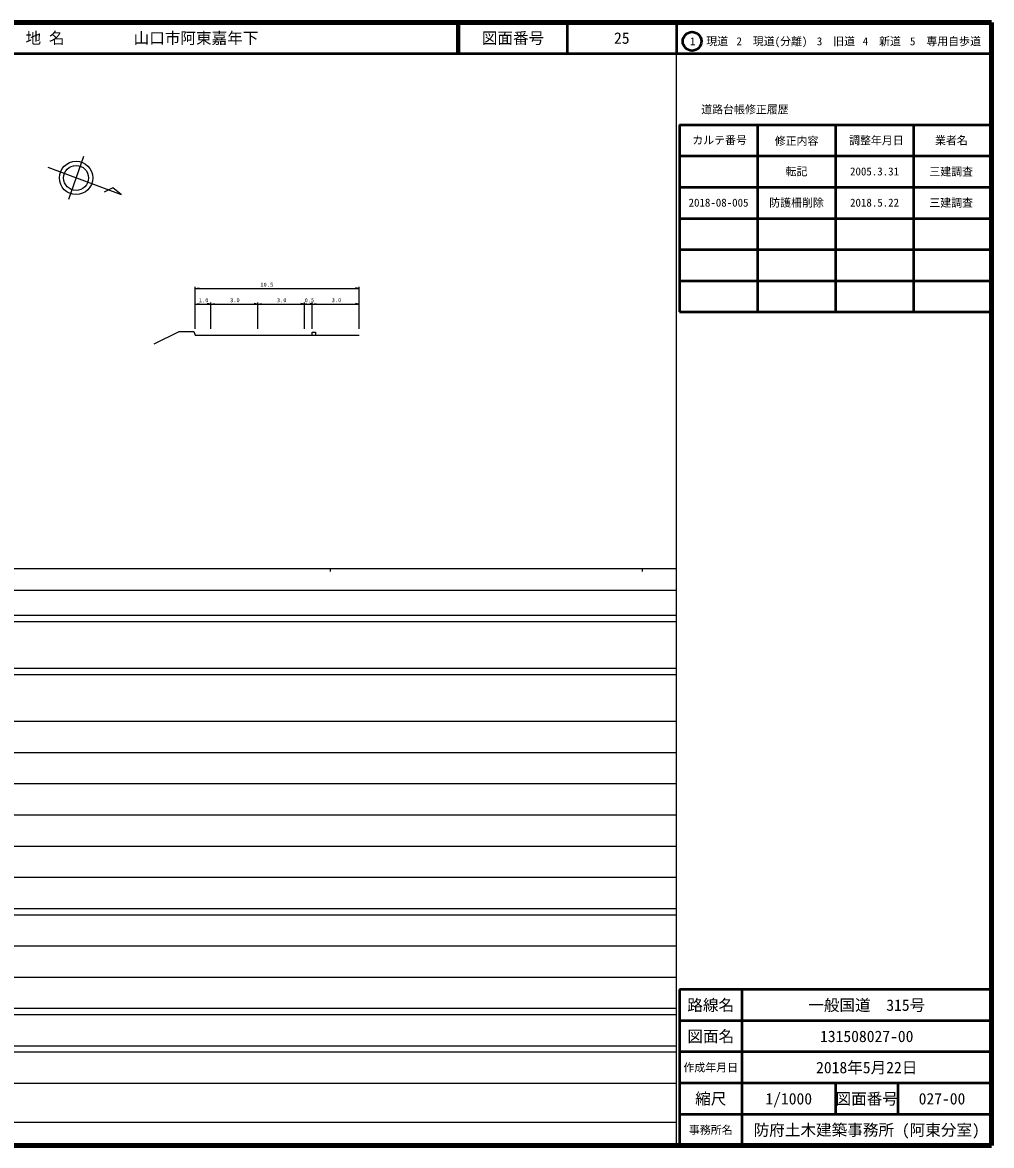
# Model space of a CAD drawing. Units: millimetres, scale not verified, with parts at other scales. Extents: x 40000 to 680000, y 20000 to 380000.
# Drawn here: x 369400 to 680000, y 20000 to 380000 of the extents above; entities that cross this region are included whole.
import ezdxf
from ezdxf.enums import TextEntityAlignment as Align

# ---------------------------------------------------------------- set-up
doc = ezdxf.new("R2010")
doc.units = ezdxf.units.MM
doc.header["$LTSCALE"] = 1000
for name, color, linetype, lineweight in [('M-BGD', 7, 'Continuous', 25), ('M-TTL', 2, 'Continuous', 140), ('M-TTL-BAND', 7, 'Continuous', 25), ('M-TTL-FRAM', 2, 'Continuous', 50), ('M-TTL-LINE', 7, 'Continuous', 50)]:
    doc.layers.add(name, color=color, linetype=linetype, lineweight=lineweight)
doc.layers.add('M-TTL-TXT', color=7, linetype='Continuous')
doc.styles.add('ＭＳ ゴシック', font='')
doc.styles.get('ＭＳ ゴシック').set_extended_font_data('MS Gothic')

msp = doc.modelspace()

# ---------------------------------------------------------------- linework, layer by layer
at = {"layer": 'M-BGD'}
for p, q in [((389008, 337061), (384171, 323275)), ((377544, 333578), (401053, 324871)), ((398344, 327000), (395635, 325597)), ((401053, 324871), (398344, 327000)), ((424802, 281744), (424802, 295244)), ((477302, 281744), (477302, 295244)), ((424802, 294744), (425984, 294952)), ((424802, 294744), (477302, 294744)), ((477302, 294744), (476121, 294952)), ((424802, 289744), (425984, 289952)), ((424802, 289744), (429802, 289744)), ((429802, 289744), (428621, 289952)), ((429802, 281744), (429802, 290244)), ((429802, 289744), (430984, 289952)), ((429802, 289744), (444802, 289744)), ((444802, 289744), (443621, 289952)), ((444802, 281744), (444802, 290244)), ((444802, 289744), (445984, 289952)), ((444802, 289744), (459802, 289744)), ((459802, 289744), (458621, 289952)), ((459802, 281744), (459802, 290244)), ((459802, 289744), (460541, 289874)), ((459802, 289744), (462302, 289744)), ((462302, 289744), (461564, 289874)), ((462302, 281744), (462302, 290244)), ((462302, 289744), (463484, 289952)), ((462302, 289744), (477302, 289744)), ((477302, 289744), (476121, 289952)), ((411619, 276997), (419638, 280929)), ((419638, 280929), (424294, 280929)), ((424294, 280929), (424802, 279744)), ((424802, 279744), (429802, 279744)), ((429802, 279744), (444802, 279744)), ((444802, 279744), (459802, 279744)), ((459802, 279744), (462302, 279744)), ((462302, 279744), (462302, 280744)), ((462302, 280744), (463302, 280744)), ((462302, 279744), (477302, 279744)), ((463302, 280744), (463302, 279744))]:
    msp.add_line(p, q, dxfattribs=at)
for radius in [5351, 4000]:
    msp.add_circle((386585, 330165), radius, dxfattribs=at)
at = {"layer": 'M-TTL'}
for p, q in [((680000, 380000), (40000, 380000)), ((680000, 20000), (680000, 380000)), ((40000, 20000), (680000, 20000))]:
    msp.add_line(p, q, dxfattribs=at)
at = {"layer": 'M-TTL-BAND'}
for p, q in [((579000, 20000), (579000, 370000)), ((40000, 205000), (579000, 205000)), ((468000, 205000), (468000, 204000)), ((568000, 205000), (568000, 204000)), ((68000, 198000), (579000, 198000)), ((40000, 190000), (579000, 190000)), ((40000, 188000), (579000, 188000)), ((40000, 173000), (579000, 173000)), ((40000, 171000), (579000, 171000)), ((40000, 156000), (579000, 156000)), ((46000, 146000), (579000, 146000)), ((52000, 136000), (579000, 136000)), ((46000, 126000), (579000, 126000)), ((52000, 116000), (579000, 116000)), ((46000, 106000), (579000, 106000)), ((40000, 96000), (579000, 96000)), ((40000, 94000), (579000, 94000)), ((49000, 84000), (579000, 84000)), ((40000, 74000), (579000, 74000)), ((40000, 64000), (579000, 64000)), ((40000, 62000), (579000, 62000)), ((40000, 52000), (579000, 52000)), ((40000, 50000), (579000, 50000)), ((40000, 40000), (579000, 40000)), ((68000, 27500), (579000, 27500))]:
    msp.add_line(p, q, dxfattribs=at)
at = {"layer": 'M-TTL-FRAM'}
for p, q in [((580000, 347197), (580000, 287197)), ((580000, 347197), (680000, 347197)), ((580000, 287197), (680000, 287197)), ((680000, 70000), (580000, 70000)), ((580000, 70000), (580000, 20000))]:
    msp.add_line(p, q, dxfattribs=at)
at = {"layer": 'M-TTL-LINE'}
for p, q in [((508747, 380000), (508747, 370000)), ((509247, 380000), (509247, 370000)), ((543997, 380000), (543997, 370000)), ((579000, 380000), (579000, 370000)), ((40000, 370000), (680000, 370000)), ((605000, 347197), (605000, 287197)), ((630000, 347197), (630000, 287197)), ((655000, 347197), (655000, 287197)), ((580000, 337197), (680000, 337197)), ((580000, 327197), (680000, 327197)), ((580000, 317197), (680000, 317197)), ((580000, 307197), (680000, 307197)), ((580000, 297197), (680000, 297197)), ((600000, 70000), (600000, 20000)), ((680000, 60000), (580000, 60000)), ((680000, 50000), (580000, 50000)), ((680000, 40000), (580000, 40000)), ((630000, 40000), (630000, 30000)), ((650000, 40000), (650000, 30000)), ((680000, 30000), (580000, 30000))]:
    msp.add_line(p, q, dxfattribs=at)
msp.add_circle((584031, 373958), 3000, dxfattribs=at)

# ---------------------------------------------------------------- texts
at = {"layer": 'M-BGD', "style": 'ＭＳ ゴシック'}
for s, p in [('10.5', (445624, 294882)), ('1.0', (425920, 289931)), ('3.0', (435926, 289931)), ('3.0', (450926, 289931)), ('0.5', (459823, 289931)), ('3.0', (468499, 289931))]:
    msp.add_text(s, height=1320, dxfattribs=at).set_placement(p, align=Align.BOTTOM_LEFT)
at = {"layer": 'M-TTL-TXT', "style": 'ＭＳ ゴシック'}
for s, p in [('地 名', (370380, 375000)), ('山口市阿東嘉年下', (405024, 375000))]:
    msp.add_text(s, height=3666, dxfattribs=at).set_placement(p, align=Align.MIDDLE_LEFT)
for s, height, p in [('図面番号', 3666, (526622, 375000)), ('25', 3666, (561497, 375000)), ('1\u3000現道', 2566, (589448, 373958)), ('2\u3000現道(分離)', 2566, (609619, 373958)), ('3\u3000旧道', 2566, (630121, 373958)), ('4\u3000新道', 2566, (644824, 373958)), ('5\u3000専用自歩道', 2566, (665228, 373958)), ('道路台帳修正履歴', 2566, (600968, 352113)), ('カルテ番号', 2566, (592839, 342277)), ('修正内容', 2566, (617509, 342023)), ('調整年月日', 2566, (643089, 342197)), ('業者名', 2566, (667134, 342197)), ('転記', 2566, (617500, 332245)), ('2005.3.31', 2566, (642500, 332245)), ('三建調査', 2566, (667077, 332189)), ('2018-08-005', 2566, (592500, 322245)), ('防護柵削除', 2566, (617500, 322245)), ('2018.5.22', 2566, (642500, 322245)), ('三建調査', 2566, (667077, 322189)), ('路線名', 3666, (590000, 65000)), ('路線名', 3666, (590000, 65000)), ('一般国道\u3000315号', 3666, (640000, 65000)), ('図面名', 3666, (590000, 55000)), ('図面名', 3666, (590000, 55000)), ('131508027-00', 3666, (640000, 55000)), ('2018年5月22日', 3666, (640000, 45000)), ('作成年月日', 2566, (590000, 45000)), ('作成年月日', 2566, (590000, 45000)), ('縮尺', 3666, (590000, 35000)), ('縮尺', 3666, (590000, 35000)), ('1/1000', 3666, (615000, 35000)), ('図面番号', 3666, (640000, 35000)), ('図面番号', 3666, (640000, 35000)), ('027-00', 3666, (664125, 35000)), ('事務所名', 2566, (590000, 25000)), ('事務所名', 2566, (590000, 25000)), ('防府土木建築事務所 (阿東分室)', 3666, (640000, 25000))]:
    msp.add_text(s, height=height, dxfattribs=at).set_placement(p, align=Align.MIDDLE_CENTER)

doc.saveas('drawing.dxf')
